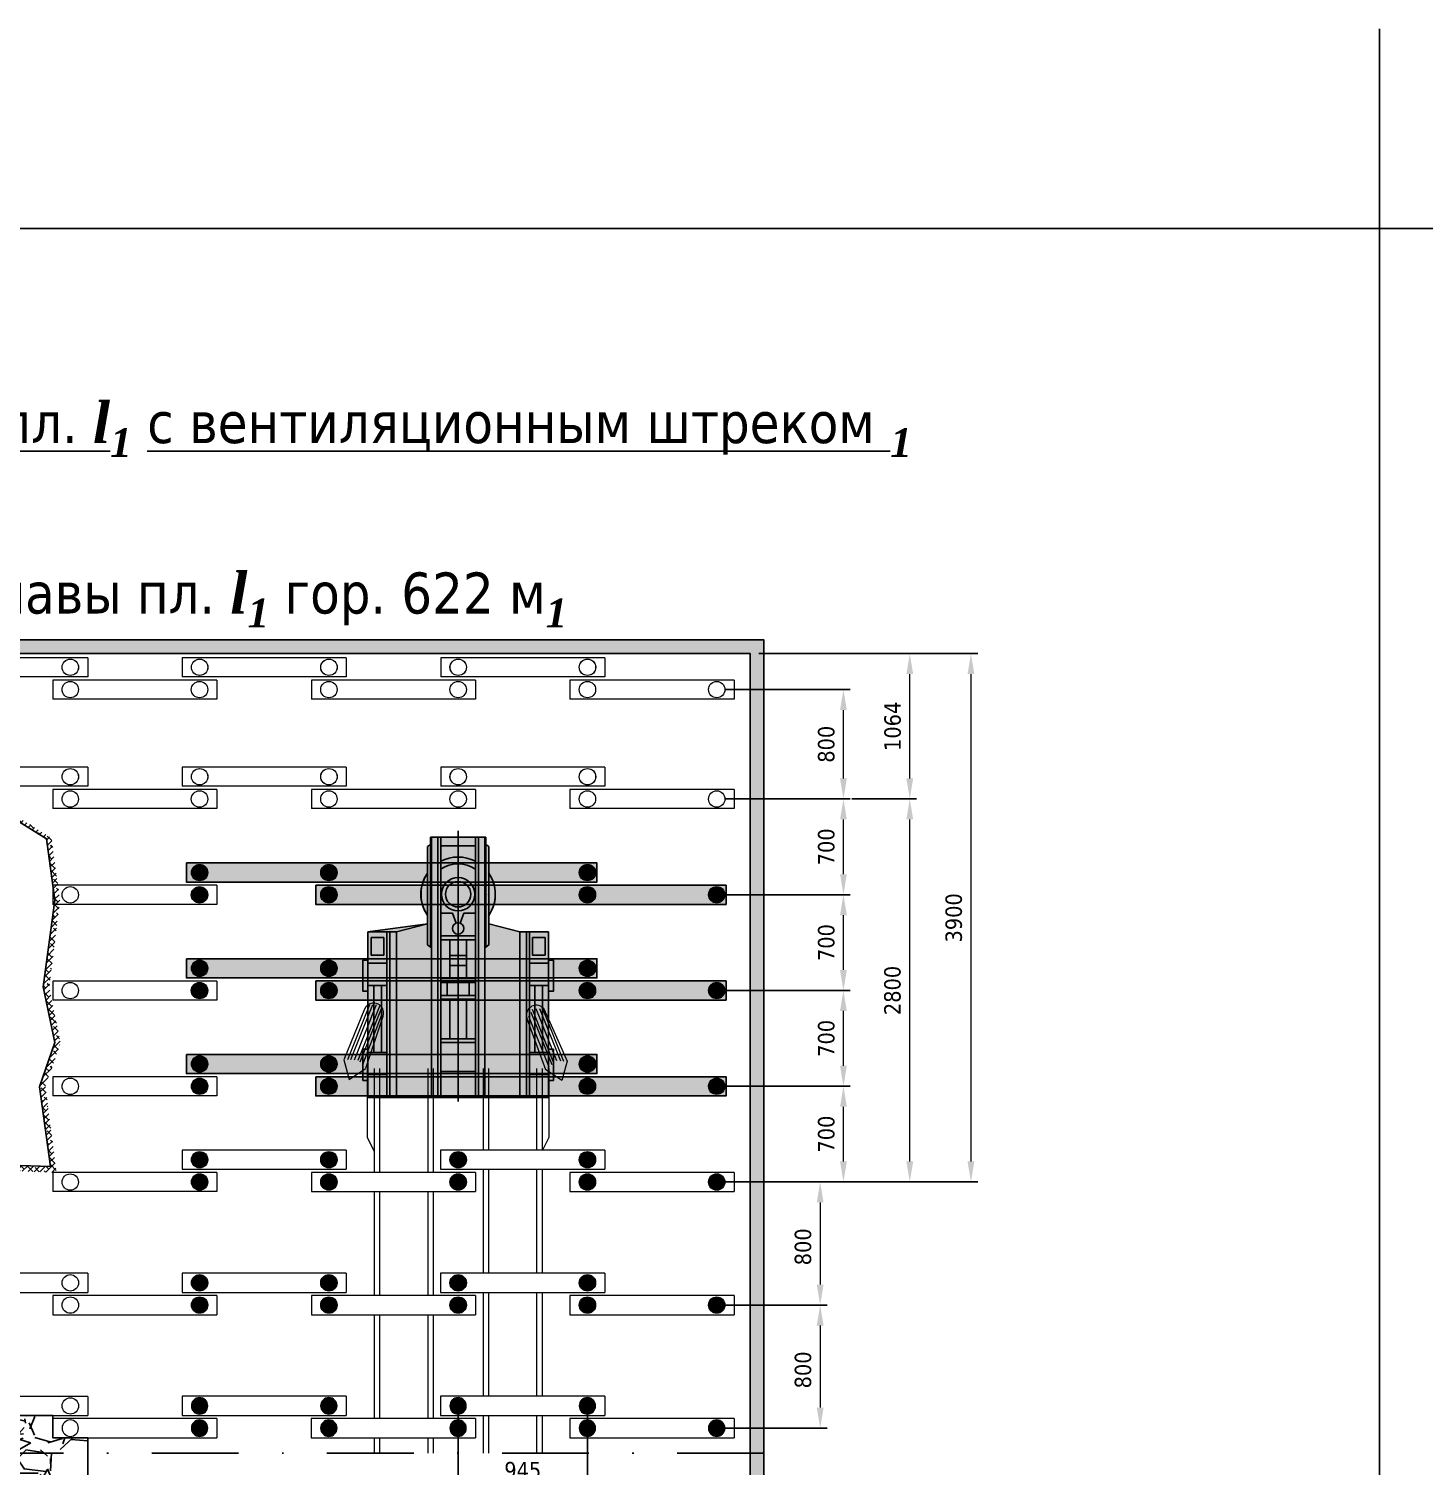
# Model space of a CAD drawing. Header units: millimetres. Extents: x 2161 to 3506, y -1213 to -250.
# Drawn here: x 2373.4 to 2475.4, y -355.3 to -250.2 of the extents above; entities that cross this region are included whole.
import ezdxf

# ---------------------------------------------------------------- set-up
doc = ezdxf.new("R2010")
doc.units = ezdxf.units.MM
doc.linetypes.add('штрихпунктирная2', pattern=[12.7, 6.35, -3.175, 0, -3.175])
doc.styles.add('стиль', font='TAHOMA.TTF')
doc.dimstyles.new('Копия DIN', dxfattribs={"dimtxt": 2, "dimasz": 2.5, "dimexe": 0.5, "dimexo": 0.625, "dimtad": 0, "dimdec": 0, "dimlfac": 100, "dimzin": 4, "dimdsep": 46, "dimtxsty": 'стиль', "dimcen": 2.5, "dimclre": 256, "dimclrt": 256, "dimadec": 0, "dimazin": 2, "dimtfac": 1, "dimtdec": 0, "dimtmove": 0, "dimatfit": 3, "dimfxl": 0, "dimtvp": 1, "dimtolj": 1, "dimtzin": 0, "dimlwd": 0, "dimarcsym": 0})

# ---------------------------------------------------------------- blocks, each defined once
blk = doc.blocks.new('рядст22')
at = {"lineweight": 15}
h = blk.add_hatch(color=9, dxfattribs=at)
edge = h.paths.add_edge_path()
edge.add_arc((3498.65, -915.38), 0.6, 0, 360)
h = blk.add_hatch(color=9, dxfattribs=at)
edge = h.paths.add_edge_path()
edge.add_arc((3508.1, -915.38), 0.6, 0, 360)
h = blk.add_hatch(color=9, dxfattribs=at)
edge = h.paths.add_edge_path()
edge.add_arc((3508.1, -915.38), 0.6, 0, 360)
h = blk.add_hatch(color=9, dxfattribs=at)
edge = h.paths.add_edge_path()
edge.add_arc((3517.55, -915.38), 0.6, 0, 360)
h = blk.add_hatch(color=9, dxfattribs=at)
edge = h.paths.add_edge_path()
edge.add_arc((3527, -915.38), 0.6, 0, 360)
h = blk.add_hatch(color=9, dxfattribs=at)
edge = h.paths.add_edge_path()
edge.add_arc((3527, -915.38), 0.6, 0, 360)
h = blk.add_hatch(color=9, dxfattribs=at)
edge = h.paths.add_edge_path()
edge.add_arc((3536.45, -915.38), 0.6, 0, 360)
h = blk.add_hatch(color=9, dxfattribs=at)
edge = h.paths.add_edge_path()
edge.add_arc((3498.65, -917.01), 0.6, 0, 360)
h = blk.add_hatch(color=9, dxfattribs=at)
edge = h.paths.add_edge_path()
edge.add_arc((3508.1, -917.01), 0.6, 0, 360)
h = blk.add_hatch(color=9, dxfattribs=at)
edge = h.paths.add_edge_path()
edge.add_arc((3517.55, -917.01), 0.6, 0, 360)
h = blk.add_hatch(color=9, dxfattribs=at)
edge = h.paths.add_edge_path()
edge.add_arc((3527, -917.01), 0.6, 0, 360)
at = {"color": 7, "lineweight": 15}
for p, q in [((3487.92, -914.68), (3499.92, -914.68)), ((3487.92, -916.08), (3487.92, -914.68)), ((3499.92, -916.08), (3499.92, -914.68)), ((3506.82, -914.68), (3518.82, -914.68)), ((3506.82, -916.08), (3506.82, -914.68)), ((3518.82, -916.08), (3518.82, -914.68)), ((3525.72, -914.68), (3537.72, -914.68)), ((3525.72, -916.08), (3525.72, -914.68)), ((3537.72, -916.08), (3537.72, -914.68)), ((3499.92, -916.08), (3487.92, -916.08)), ((3497.37, -916.31), (3509.37, -916.31)), ((3497.37, -917.71), (3497.37, -916.31)), ((3518.82, -916.08), (3506.82, -916.08)), ((3509.37, -917.71), (3509.37, -916.31)), ((3516.27, -916.31), (3528.27, -916.31)), ((3516.27, -917.71), (3516.27, -916.31)), ((3537.72, -916.08), (3525.72, -916.08)), ((3528.27, -917.71), (3528.27, -916.31)), ((3509.37, -917.71), (3497.37, -917.71)), ((3528.27, -917.71), (3516.27, -917.71))]:
    blk.add_line(p, q, dxfattribs=at)
for centre in [(3489.2, -915.38), (3498.65, -915.38), (3508.1, -915.38), (3508.1, -915.38), (3517.55, -915.38), (3527, -915.38), (3527, -915.38), (3536.45, -915.38), (3498.65, -917.01), (3508.1, -917.01), (3517.55, -917.01), (3527, -917.01)]:
    blk.add_circle(centre, 0.6, dxfattribs=at)
blk = doc.blocks.new('*D395')
at = {"lineweight": -2}
for p, q in [((2424.27, -343.55), (2431.71, -343.55)), ((2424.27, -352.55), (2431.71, -352.55))]:
    blk.add_line(p, q, dxfattribs=at)
at = {"color": 0, "lineweight": 0}
blk.add_line((2431.21, -345.05), (2431.21, -351.05), dxfattribs=at)
at = {"color": 0, "lineweight": -2}
for points in [[(2430.96, -345.05), (2431.46, -345.05), (2431.21, -343.55)], [(2430.96, -351.05), (2431.46, -351.05), (2431.21, -352.55)]]:
    blk.add_solid(points, dxfattribs=at)
at = {"layer": 'Defpoints', "color": 0, "lineweight": -2}
for p in [(2423.65, -343.55), (2423.65, -352.55), (2431.21, -352.55)]:
    blk.add_point(p, dxfattribs=at)
at = {"lineweight": 0, "insert": (2429.96, -348.29), "char_height": 1.2, "attachment_point": 5, "rotation": 90, "style": 'стиль'}
blk.add_mtext('\\A1;800', dxfattribs=at)
blk = doc.blocks.new('*D456')
at = {"linetype": 'ByBlock', "lineweight": -2}
for p, q in [((2404.75, -351.55), (2404.75, -357.38)), ((2414.2, -351.55), (2414.2, -357.38))]:
    blk.add_line(p, q, dxfattribs=at)
at = {"color": 0, "linetype": 'ByBlock', "lineweight": 0}
blk.add_line((2406.25, -356.88), (2412.7, -356.88), dxfattribs=at)
at = {"color": 0, "linetype": 'ByBlock', "lineweight": -2}
for points in [[(2406.25, -356.63), (2406.25, -357.13), (2404.75, -356.88)], [(2412.7, -356.63), (2412.7, -357.13), (2414.2, -356.88)]]:
    blk.add_solid(points, dxfattribs=at)
at = {"layer": 'Defpoints', "color": 0, "linetype": 'ByBlock', "lineweight": -2}
for p in [(2404.75, -350.92), (2414.2, -350.92), (2414.2, -356.88)]:
    blk.add_point(p, dxfattribs=at)
at = {"linetype": 'ByBlock', "lineweight": 15, "insert": (2409.47, -355.63), "char_height": 1.2, "attachment_point": 5, "style": 'стиль'}
blk.add_mtext('\\A1;945', dxfattribs=at)
blk = doc.blocks.new('Концевая 1')
blk.add_hatch(color=254).paths.add_polyline_path([(6843, -1819), (6969, -1819), (6969, -1782), (7197, -1782), (7197, -1819), (7621, -1819), (7621, -1782), (7849, -1782), (7849, -1819), (8055, -1819), (8114, -2255), (8174, -2255), (8201, -2239), (8228, -2226), (8256, -2217), (8284, -2210), (8301, -2208), (8322, -2207), (8330, -2207), (8359, -2208), (8374, -2210), (8394, -2214), (8410, -2219), (8425, -2224), (8440, -2230), (8455, -2237), (8469, -2245), (8485, -2255), (8678, -2255), (8694, -2277), (8747, -2277), (8747, -2680), (8694, -2680), (8678, -2702), (8485, -2702), (8463, -2716), (8436, -2729), (8401, -2741), (8374, -2747), (8351, -2750), (8330, -2750), (8299, -2749), (8266, -2743), (8239, -2735), (8211, -2723), (8192, -2713), (8174, -2702), (8114, -2702), (8055, -2930), (8055, -3138), (7849, -3138), (7849, -3175), (7621, -3175), (7621, -3138), (7197, -3138), (7197, -3175), (6969, -3175), (6969, -3138), (6843, -3138)])
for p, q in [((6843, -1819), (6843, -3138)), ((8055, -2027), (8114, -2255)), ((8694, -2277), (7943, -2277)), ((6843, -2331), (8747, -2331)), ((7590, -2397), (7685, -2397)), ((7273, -2418), (7562, -2418)), ((7713, -2418), (7997, -2418)), ((7809, -2418), (7809, -2539)), ((7882, -2418), (7882, -2539)), ((6843, -2626), (8747, -2626)), ((7273, -2539), (7562, -2539)), ((7590, -2560), (7685, -2560)), ((7713, -2539), (7997, -2539)), ((8694, -2680), (7943, -2680)), ((8055, -2930), (8114, -2702))]:
    blk.add_line(p, q)
for points in [[(6843, -1819), (6969, -1819), (6969, -1782), (7197, -1782), (7197, -1819), (7621, -1819), (7621, -1782), (7849, -1782), (7849, -1819), (8055, -1819), (8114, -2255), (8174, -2255), (8201, -2239), (8228, -2226), (8256, -2217), (8284, -2210), (8301, -2208), (8322, -2207), (8330, -2207), (8359, -2208), (8374, -2210), (8394, -2214), (8410, -2219), (8425, -2224), (8440, -2230), (8455, -2237), (8469, -2245), (8485, -2255), (8678, -2255), (8694, -2277), (8747, -2277), (8747, -2680), (8694, -2680), (8678, -2702), (8485, -2702), (8463, -2716), (8436, -2729), (8401, -2741), (8374, -2747), (8351, -2750), (8330, -2750), (8299, -2749), (8266, -2743), (8239, -2735), (8211, -2723), (8192, -2713), (8174, -2702), (8114, -2702), (8055, -2930), (8055, -3138), (7849, -3138), (7849, -3175), (7621, -3175), (7621, -3138), (7197, -3138), (7197, -3175), (6969, -3175), (6969, -3138), (6843, -3138), (6843, -1819)], [(7938, -2283), (7960, -2255), (8678, -2255), (8694, -2277), (8747, -2277), (8747, -2478)], [(7033, -2352), (7033, -2605)], [(7246, -2352), (7246, -2605)], [(7246, -2605), (7246, -2352)], [(7273, -2605), (7273, -2352)], [(7562, -2352), (7562, -2605)], [(7590, -2605), (7590, -2352)], [(7685, -2352), (7685, -2605)], [(7713, -2605), (7713, -2352)], [(7997, -2352), (7997, -2605)], [(8025, -2605), (8025, -2352)], [(8191, -2352), (8191, -2436), (8118, -2464)], [(6816, -2478), (8794, -2478)], [(7938, -2674), (7960, -2702), (8678, -2702), (8694, -2680), (8747, -2680), (8747, -2478)], [(8191, -2605), (8191, -2521), (8118, -2493)]]:
    blk.add_lwpolyline(points)
for points in [[(6969, -1819), (7197, -1819), (7197, -1782), (6969, -1782)], [(7621, -1819), (7849, -1819), (7849, -1782), (7621, -1782)], [(6843, -1978), (8055, -1978), (8055, -1819), (6843, -1819)], [(7011, -1819), (7173, -1819), (7173, -1958), (7011, -1958)], [(7173, -1861), (7663, -1861), (7663, -1918), (7173, -1918)], [(7663, -1819), (7826, -1819), (7826, -1958), (7663, -1958)], [(7884, -1843), (8013, -1843), (8013, -1934), (7884, -1934)], [(6843, -1958), (8055, -1958), (8055, -2027), (6843, -2027)], [(6843, -2283), (8747, -2283), (8747, -2352), (6843, -2352)], [(8747, -2352), (8683, -2352), (8683, -2605), (8747, -2605)], [(6843, -2674), (8747, -2674), (8747, -2605), (6843, -2605)], [(6843, -2999), (8055, -2999), (8055, -2930), (6843, -2930)], [(6843, -2979), (8055, -2979), (8055, -3138), (6843, -3138)], [(7011, -3138), (7173, -3138), (7173, -2999), (7011, -2999)], [(7173, -3096), (7663, -3096), (7663, -3039), (7173, -3039)], [(7663, -3138), (7826, -3138), (7826, -2999), (7663, -2999)], [(7884, -3114), (8013, -3114), (8013, -3023), (7884, -3023)], [(6969, -3138), (7197, -3138), (7197, -3175), (6969, -3175)], [(7621, -3138), (7849, -3138), (7849, -3175), (7621, -3175)]]:
    blk.add_lwpolyline(points, close=True)
for centre, radius in [((8330, -2478), 122), ((8330, -2478), 92.7), ((8080, -2478), 41.5)]:
    blk.add_circle(centre, radius)
for radius, start, end in [(272, 55.1029, 124.8971), (223, 89.7293, 90.2707), (223, 325.5314, 34.4662), (272, 332.3426, 27.656), (272, 235.1029, 304.8971), (223, 269.7293, 270.2707)]:
    blk.add_arc((8330, -2478), radius, start, end)
blk = doc.blocks.new('*D537')
at = {"linetype": 'ByBlock', "lineweight": -2}
for p, q in [((2424.27, -327.55), (2433.41, -327.55)), ((2425.54, -334.55), (2433.41, -334.55))]:
    blk.add_line(p, q, dxfattribs=at)
at = {"color": 0, "linetype": 'ByBlock', "lineweight": 0}
blk.add_line((2432.91, -333.05), (2432.91, -329.05), dxfattribs=at)
at = {"color": 0, "linetype": 'ByBlock', "lineweight": -2}
for points in [[(2432.66, -329.05), (2433.16, -329.05), (2432.91, -327.55)], [(2432.66, -333.05), (2433.16, -333.05), (2432.91, -334.55)]]:
    blk.add_solid(points, dxfattribs=at)
at = {"layer": 'Defpoints', "color": 0, "linetype": 'ByBlock', "lineweight": -2}
for p in [(2423.65, -327.55), (2432.91, -327.55), (2424.92, -334.55)]:
    blk.add_point(p, dxfattribs=at)
at = {"linetype": 'ByBlock', "lineweight": -2, "insert": (2431.66, -331.05), "char_height": 1.2, "attachment_point": 5, "rotation": 90, "style": 'стиль'}
blk.add_mtext('\\A1;700', dxfattribs=at)
blk = doc.blocks.new('*D538')
at = {"linetype": 'ByBlock', "lineweight": -2}
for p, q in [((2424.27, -320.55), (2433.41, -320.55)), ((2425.54, -327.55), (2433.41, -327.55))]:
    blk.add_line(p, q, dxfattribs=at)
at = {"color": 0, "linetype": 'ByBlock', "lineweight": 0}
blk.add_line((2432.91, -326.05), (2432.91, -322.05), dxfattribs=at)
at = {"color": 0, "linetype": 'ByBlock', "lineweight": -2}
for points in [[(2432.66, -322.05), (2433.16, -322.05), (2432.91, -320.55)], [(2432.66, -326.05), (2433.16, -326.05), (2432.91, -327.55)]]:
    blk.add_solid(points, dxfattribs=at)
at = {"layer": 'Defpoints', "color": 0, "linetype": 'ByBlock', "lineweight": -2}
for p in [(2423.65, -320.55), (2432.91, -320.55), (2424.92, -327.55)]:
    blk.add_point(p, dxfattribs=at)
at = {"linetype": 'ByBlock', "lineweight": -2, "insert": (2431.66, -324.05), "char_height": 1.2, "attachment_point": 5, "rotation": 90, "style": 'стиль'}
blk.add_mtext('\\A1;700', dxfattribs=at)
blk = doc.blocks.new('*D539')
at = {"linetype": 'ByBlock', "lineweight": -2}
for p, q in [((2424.27, -313.55), (2433.41, -313.55)), ((2425.54, -320.55), (2433.41, -320.55))]:
    blk.add_line(p, q, dxfattribs=at)
at = {"color": 0, "linetype": 'ByBlock', "lineweight": 0}
blk.add_line((2432.91, -319.05), (2432.91, -315.05), dxfattribs=at)
at = {"color": 0, "linetype": 'ByBlock', "lineweight": -2}
for points in [[(2432.66, -315.05), (2433.16, -315.05), (2432.91, -313.55)], [(2432.66, -319.05), (2433.16, -319.05), (2432.91, -320.55)]]:
    blk.add_solid(points, dxfattribs=at)
at = {"layer": 'Defpoints', "color": 0, "linetype": 'ByBlock', "lineweight": -2}
for p in [(2423.65, -313.55), (2432.91, -313.55), (2424.92, -320.55)]:
    blk.add_point(p, dxfattribs=at)
at = {"linetype": 'ByBlock', "lineweight": -2, "insert": (2431.66, -317.05), "char_height": 1.2, "attachment_point": 5, "rotation": 90, "style": 'стиль'}
blk.add_mtext('\\A1;700', dxfattribs=at)
blk = doc.blocks.new('*D540')
at = {"linetype": 'ByBlock', "lineweight": -2}
for p, q in [((2424.27, -306.55), (2433.41, -306.55)), ((2425.54, -313.55), (2433.41, -313.55))]:
    blk.add_line(p, q, dxfattribs=at)
at = {"color": 0, "linetype": 'ByBlock', "lineweight": 0}
blk.add_line((2432.91, -312.05), (2432.91, -308.05), dxfattribs=at)
at = {"color": 0, "linetype": 'ByBlock', "lineweight": -2}
for points in [[(2432.66, -308.05), (2433.16, -308.05), (2432.91, -306.55)], [(2432.66, -312.05), (2433.16, -312.05), (2432.91, -313.55)]]:
    blk.add_solid(points, dxfattribs=at)
at = {"layer": 'Defpoints', "color": 0, "linetype": 'ByBlock', "lineweight": -2}
for p in [(2423.65, -306.55), (2432.91, -306.55), (2424.92, -313.55)]:
    blk.add_point(p, dxfattribs=at)
at = {"linetype": 'ByBlock', "lineweight": -2, "insert": (2431.66, -310.05), "char_height": 1.2, "attachment_point": 5, "rotation": 90, "style": 'стиль'}
blk.add_mtext('\\A1;700', dxfattribs=at)
blk = doc.blocks.new('*D541')
at = {"linetype": 'ByBlock', "lineweight": -2}
for p, q in [((2424.27, -298.55), (2433.41, -298.55)), ((2424.27, -306.55), (2433.41, -306.55))]:
    blk.add_line(p, q, dxfattribs=at)
at = {"color": 0, "linetype": 'ByBlock', "lineweight": 0}
blk.add_line((2432.91, -305.05), (2432.91, -300.05), dxfattribs=at)
at = {"color": 0, "linetype": 'ByBlock', "lineweight": -2}
for points in [[(2432.66, -300.05), (2433.16, -300.05), (2432.91, -298.55)], [(2432.66, -305.05), (2433.16, -305.05), (2432.91, -306.55)]]:
    blk.add_solid(points, dxfattribs=at)
at = {"layer": 'Defpoints', "color": 0, "linetype": 'ByBlock', "lineweight": -2}
for p in [(2423.65, -298.55), (2432.91, -298.55), (2423.65, -306.55)]:
    blk.add_point(p, dxfattribs=at)
at = {"linetype": 'ByBlock', "lineweight": -2, "insert": (2431.66, -302.55), "char_height": 1.2, "attachment_point": 5, "rotation": 90, "style": 'стиль'}
blk.add_mtext('\\A1;800', dxfattribs=at)
blk = doc.blocks.new('*D542')
at = {"linetype": 'ByBlock', "lineweight": -2}
for p, q in [((2426.73, -295.92), (2442.73, -295.92)), ((2426.73, -334.55), (2442.73, -334.55))]:
    blk.add_line(p, q, dxfattribs=at)
at = {"color": 0, "linetype": 'ByBlock', "lineweight": 0}
blk.add_line((2442.23, -297.42), (2442.23, -333.05), dxfattribs=at)
at = {"color": 0, "linetype": 'ByBlock', "lineweight": -2}
for points in [[(2441.98, -297.42), (2442.48, -297.42), (2442.23, -295.92)], [(2441.98, -333.05), (2442.48, -333.05), (2442.23, -334.55)]]:
    blk.add_solid(points, dxfattribs=at)
at = {"layer": 'Defpoints', "color": 0, "linetype": 'ByBlock', "lineweight": -2}
for p in [(2426.1, -295.92), (2426.1, -334.55), (2442.23, -334.55)]:
    blk.add_point(p, dxfattribs=at)
at = {"linetype": 'ByBlock', "lineweight": -2, "insert": (2440.98, -315.24), "char_height": 1.2, "attachment_point": 5, "rotation": 90, "style": 'стиль'}
blk.add_mtext('\\A1;3900', dxfattribs=at)
blk = doc.blocks.new('*D543')
at = {"lineweight": -2}
for p, q in [((2424.27, -334.55), (2431.71, -334.55)), ((2424.27, -343.55), (2431.71, -343.55))]:
    blk.add_line(p, q, dxfattribs=at)
at = {"color": 0, "lineweight": 0}
blk.add_line((2431.21, -336.05), (2431.21, -342.05), dxfattribs=at)
at = {"color": 0, "lineweight": -2}
for points in [[(2430.96, -336.05), (2431.46, -336.05), (2431.21, -334.55)], [(2430.96, -342.05), (2431.46, -342.05), (2431.21, -343.55)]]:
    blk.add_solid(points, dxfattribs=at)
at = {"layer": 'Defpoints', "color": 0, "lineweight": -2}
for p in [(2423.65, -334.55), (2423.65, -343.55), (2431.21, -343.55)]:
    blk.add_point(p, dxfattribs=at)
at = {"lineweight": 0, "insert": (2429.96, -339.29), "char_height": 1.2, "attachment_point": 5, "rotation": 90, "style": 'стиль'}
blk.add_mtext('\\A1;800', dxfattribs=at)
blk = doc.blocks.new('*D544')
at = {"linetype": 'ByBlock', "lineweight": -2}
for p, q in [((2434.04, -306.55), (2438.26, -306.55)), ((2436.45, -334.55), (2438.26, -334.55))]:
    blk.add_line(p, q, dxfattribs=at)
at = {"color": 0, "linetype": 'ByBlock', "lineweight": 0}
blk.add_line((2437.76, -333.05), (2437.76, -308.05), dxfattribs=at)
at = {"color": 0, "linetype": 'ByBlock', "lineweight": -2}
for points in [[(2437.51, -308.05), (2438.01, -308.05), (2437.76, -306.55)], [(2437.51, -333.05), (2438.01, -333.05), (2437.76, -334.55)]]:
    blk.add_solid(points, dxfattribs=at)
at = {"layer": 'Defpoints', "color": 0, "linetype": 'ByBlock', "lineweight": -2}
for p in [(2433.41, -306.55), (2437.76, -306.55), (2435.82, -334.55)]:
    blk.add_point(p, dxfattribs=at)
at = {"linetype": 'ByBlock', "lineweight": -2, "insert": (2436.5, -320.55), "char_height": 1.2, "attachment_point": 5, "rotation": 90, "style": 'стиль'}
blk.add_mtext('\\A1;2800', dxfattribs=at)
blk = doc.blocks.new('*D545')
at = {"linetype": 'ByBlock', "lineweight": -2}
for p, q in [((2435.36, -295.92), (2438.26, -295.92)), ((2433.53, -306.55), (2438.26, -306.55))]:
    blk.add_line(p, q, dxfattribs=at)
at = {"color": 0, "linetype": 'ByBlock', "lineweight": 0}
blk.add_line((2437.76, -305.05), (2437.76, -297.42), dxfattribs=at)
at = {"color": 0, "linetype": 'ByBlock', "lineweight": -2}
for points in [[(2437.51, -297.42), (2438.01, -297.42), (2437.76, -295.92)], [(2437.51, -305.05), (2438.01, -305.05), (2437.76, -306.55)]]:
    blk.add_solid(points, dxfattribs=at)
at = {"layer": 'Defpoints', "color": 0, "linetype": 'ByBlock', "lineweight": -2}
for p in [(2434.73, -295.92), (2437.76, -295.92), (2432.91, -306.55)]:
    blk.add_point(p, dxfattribs=at)
at = {"linetype": 'ByBlock', "lineweight": -2, "insert": (2436.51, -301.24), "char_height": 1.2, "attachment_point": 5, "rotation": 90, "style": 'стиль'}
blk.add_mtext('\\A1;1064', dxfattribs=at)

msp = doc.modelspace()

# ---------------------------------------------------------------- hatches: boundary and pattern name
at = {"linetype": 'ByBlock', "lineweight": -2}
for color, points in [(252, [(2332.481, -295.917), (2332.481, -294.917), (2427.103, -294.917), (2427.103, -393.438), (2417.203, -393.438), (2417.203, -435.438), (2426.103, -435.438), (2426.103, -456.162), (2425.203, -456.162), (2425.203, -436.438), (2416.203, -436.438), (2416.203, -392.438), (2426.103, -392.438), (2426.103, -295.917)]), (7, [(2384.888, -311.229), (2414.888, -311.229), (2414.888, -312.629), (2384.888, -312.629)]), (7, [(2394.338, -312.854), (2424.338, -312.854), (2424.338, -314.254), (2394.338, -314.254)]), (7, [(2384.888, -318.229), (2414.888, -318.229), (2414.888, -319.629), (2384.888, -319.629)]), (7, [(2394.338, -319.854), (2424.338, -319.854), (2424.338, -321.254), (2394.338, -321.254)]), (7, [(2384.888, -325.228), (2414.888, -325.228), (2414.888, -326.628), (2384.888, -326.628)]), (7, [(2394.338, -326.854), (2424.338, -326.854), (2424.338, -328.254), (2394.338, -328.254)])]:
    msp.add_hatch(color=color, dxfattribs=at).paths.add_polyline_path(points)
h = msp.add_hatch(dxfattribs=at)
h.set_pattern_fill('ANSI38', color=256, scale=0.1, style=0)
h.paths.add_polyline_path([(2365.081, -295.917), (2364.431, -301.995), (2365.331, -307.21), (2370.844, -307.092), (2374.662, -309.457), (2375.261, -313.947), (2374.423, -320.28), (2375.26, -324.35), (2374.139, -327.606), (2374.952, -333.412), (2371.247, -333.296), (2349.442, -333.296), (2349.442, -333.943), (2371.622, -333.724), (2375.388, -333.858), (2374.568, -327.545), (2375.684, -324.408), (2374.855, -320.314), (2375.641, -313.924), (2375.012, -309.406), (2370.933, -306.862), (2365.569, -306.936), (2364.727, -301.974), (2365.383, -295.917)])
at = {"lineweight": 15}
h = msp.add_hatch(color=9, dxfattribs=at)
edge = h.paths.add_edge_path()
edge.add_arc((2385.849, -311.929), 0.6, 0, 360, ccw=False)
h = msp.add_hatch(color=9, dxfattribs=at)
edge = h.paths.add_edge_path()
edge.add_arc((2395.299, -311.929), 0.6, 0, 360, ccw=False)
h = msp.add_hatch(color=9, dxfattribs=at)
edge = h.paths.add_edge_path()
edge.add_arc((2414.199, -311.929), 0.6, 0, 360, ccw=False)
h = msp.add_hatch(color=9, dxfattribs=at)
edge = h.paths.add_edge_path()
edge.add_arc((2385.844, -313.559), 0.6, 0, 360, ccw=False)
h = msp.add_hatch(color=9, dxfattribs=at)
edge = h.paths.add_edge_path()
edge.add_arc((2395.299, -313.554), 0.6, 0, 360, ccw=False)
h = msp.add_hatch(color=9, dxfattribs=at)
edge = h.paths.add_edge_path()
edge.add_arc((2414.199, -313.554), 0.6, 0, 360, ccw=False)
h = msp.add_hatch(color=9, dxfattribs=at)
edge = h.paths.add_edge_path()
edge.add_arc((2423.649, -313.554), 0.6, 0, 360, ccw=False)
h = msp.add_hatch(color=9, dxfattribs=at)
edge = h.paths.add_edge_path()
edge.add_arc((2385.849, -318.929), 0.6, 0, 360, ccw=False)
h = msp.add_hatch(color=9, dxfattribs=at)
edge = h.paths.add_edge_path()
edge.add_arc((2395.299, -318.929), 0.6, 0, 360, ccw=False)
h = msp.add_hatch(color=9, dxfattribs=at)
edge = h.paths.add_edge_path()
edge.add_arc((2414.199, -318.929), 0.6, 0, 360, ccw=False)
h = msp.add_hatch(color=9, dxfattribs=at)
edge = h.paths.add_edge_path()
edge.add_arc((2385.844, -320.559), 0.6, 0, 360, ccw=False)
h = msp.add_hatch(color=9, dxfattribs=at)
edge = h.paths.add_edge_path()
edge.add_arc((2395.299, -320.554), 0.6, 0, 360, ccw=False)
h = msp.add_hatch(color=9, dxfattribs=at)
edge = h.paths.add_edge_path()
edge.add_arc((2414.199, -320.554), 0.6, 0, 360, ccw=False)
h = msp.add_hatch(color=9, dxfattribs=at)
edge = h.paths.add_edge_path()
edge.add_arc((2423.649, -320.554), 0.6, 0, 360, ccw=False)
h = msp.add_hatch(color=9, dxfattribs=at)
edge = h.paths.add_edge_path()
edge.add_arc((2385.849, -325.928), 0.6, 0, 360, ccw=False)
h = msp.add_hatch(color=9, dxfattribs=at)
edge = h.paths.add_edge_path()
edge.add_arc((2395.299, -325.928), 0.6, 0, 360, ccw=False)
h = msp.add_hatch(color=9, dxfattribs=at)
edge = h.paths.add_edge_path()
edge.add_arc((2414.199, -325.928), 0.6, 0, 360, ccw=False)
h = msp.add_hatch(color=9, dxfattribs=at)
edge = h.paths.add_edge_path()
edge.add_arc((2385.849, -327.554), 0.6, 0, 360, ccw=False)
h = msp.add_hatch(color=9, dxfattribs=at)
edge = h.paths.add_edge_path()
edge.add_arc((2395.299, -327.554), 0.6, 0, 360, ccw=False)
h = msp.add_hatch(color=9, dxfattribs=at)
edge = h.paths.add_edge_path()
edge.add_arc((2414.199, -327.554), 0.6, 0, 360, ccw=False)
h = msp.add_hatch(color=9, dxfattribs=at)
edge = h.paths.add_edge_path()
edge.add_arc((2423.649, -327.554), 0.6, 0, 360, ccw=False)
h = msp.add_hatch(color=9, dxfattribs=at)
edge = h.paths.add_edge_path()
edge.add_arc((2385.849, -332.923), 0.6, 0, 360, ccw=False)
h = msp.add_hatch(color=9, dxfattribs=at)
edge = h.paths.add_edge_path()
edge.add_arc((2395.299, -332.923), 0.6, 0, 360, ccw=False)
h = msp.add_hatch(color=9, dxfattribs=at)
edge = h.paths.add_edge_path()
edge.add_arc((2404.749, -332.923), 0.6, 0, 360, ccw=False)
h = msp.add_hatch(color=9, dxfattribs=at)
edge = h.paths.add_edge_path()
edge.add_arc((2414.199, -332.923), 0.6, 0, 360, ccw=False)
h = msp.add_hatch(color=9, dxfattribs=at)
edge = h.paths.add_edge_path()
edge.add_arc((2385.849, -334.553), 0.6, 0, 360, ccw=False)
h = msp.add_hatch(color=9, dxfattribs=at)
edge = h.paths.add_edge_path()
edge.add_arc((2395.299, -334.553), 0.6, 0, 360, ccw=False)
h = msp.add_hatch(color=9, dxfattribs=at)
edge = h.paths.add_edge_path()
edge.add_arc((2395.299, -334.553), 0.6, 0, 360, ccw=False)
h = msp.add_hatch(color=9, dxfattribs=at)
edge = h.paths.add_edge_path()
edge.add_arc((2404.749, -334.553), 0.6, 0, 360, ccw=False)
h = msp.add_hatch(color=9, dxfattribs=at)
edge = h.paths.add_edge_path()
edge.add_arc((2414.199, -334.553), 0.6, 0, 360, ccw=False)
h = msp.add_hatch(color=9, dxfattribs=at)
edge = h.paths.add_edge_path()
edge.add_arc((2414.199, -334.553), 0.6, 0, 360, ccw=False)
h = msp.add_hatch(color=9, dxfattribs=at)
edge = h.paths.add_edge_path()
edge.add_arc((2423.649, -334.553), 0.6, 0, 360, ccw=False)
h = msp.add_hatch(color=9, dxfattribs=at)
edge = h.paths.add_edge_path()
edge.add_arc((2385.849, -341.923), 0.6, 0, 360, ccw=False)
h = msp.add_hatch(color=9, dxfattribs=at)
edge = h.paths.add_edge_path()
edge.add_arc((2395.299, -341.923), 0.6, 0, 360, ccw=False)
h = msp.add_hatch(color=9, dxfattribs=at)
edge = h.paths.add_edge_path()
edge.add_arc((2404.749, -341.923), 0.6, 0, 360, ccw=False)
h = msp.add_hatch(color=9, dxfattribs=at)
edge = h.paths.add_edge_path()
edge.add_arc((2414.199, -341.923), 0.6, 0, 360, ccw=False)
h = msp.add_hatch(color=9, dxfattribs=at)
edge = h.paths.add_edge_path()
edge.add_arc((2385.849, -343.553), 0.6, 0, 360, ccw=False)
h = msp.add_hatch(color=9, dxfattribs=at)
edge = h.paths.add_edge_path()
edge.add_arc((2395.299, -343.553), 0.6, 0, 360, ccw=False)
h = msp.add_hatch(color=9, dxfattribs=at)
edge = h.paths.add_edge_path()
edge.add_arc((2395.299, -343.553), 0.6, 0, 360, ccw=False)
h = msp.add_hatch(color=9, dxfattribs=at)
edge = h.paths.add_edge_path()
edge.add_arc((2404.749, -343.553), 0.6, 0, 360, ccw=False)
h = msp.add_hatch(color=9, dxfattribs=at)
edge = h.paths.add_edge_path()
edge.add_arc((2414.199, -343.553), 0.6, 0, 360, ccw=False)
h = msp.add_hatch(color=9, dxfattribs=at)
edge = h.paths.add_edge_path()
edge.add_arc((2414.199, -343.553), 0.6, 0, 360, ccw=False)
h = msp.add_hatch(color=9, dxfattribs=at)
edge = h.paths.add_edge_path()
edge.add_arc((2423.649, -343.553), 0.6, 0, 360, ccw=False)
at = {"linetype": 'ByBlock', "lineweight": -2}
h = msp.add_hatch(dxfattribs=at)
h.set_pattern_fill('GRAVEL', color=256, scale=0.25, style=0)
h.set_pattern_definition([(228.0128, (4.572, 60.35), (-50.800043165, -57.15007022), [0.854302, -84.57625]), (184.9697, (4.0005, 59.715), (76.200123265, 6.34995519), [1.466012, -145.135]), (132.5104, (2.54, 59.588), (63.499953796, -69.85006823), [1.033705, -102.33675]), (267.2737, (0.0635, 58.0005), (6.349972427, 126.999959133), [1.335012, -132.166]), (292.8337, (0, 56.667), (-31.75009014, 76.200043325), [1.309085, -129.5995]), (357.2737, (0.508, 55.4605), (-126.999959133, 6.349972427), [1.335012, -132.166]), (37.6942, (1.8415, 55.397), (-82.550052153, -63.499943392), [1.765485, -174.78275]), (72.2553, (3.2385, 56.4765), (44.450088914, 139.700040515), [1.6668, -165.01325]), (121.4296, (3.7465, 58.064), (-50.80001309, 82.5499029), [1.339533, -132.61375]), (175.2364, (3.048, 59.207), (69.84994513, -6.34994041), [1.529283, -74.93475]), (222.3974, (1.524, 59.334), (-76.200002293, -69.849909127), [1.977695, -195.792]), (138.8141, (6.35, 57.937), (-44.44997169, 38.0999414), [0.675013, -66.8265]), (171.4692, (5.842, 58.3815), (82.54987399, -12.700032), [1.284205, -127.1365]), (225, (4.572, 58.572), (-1e-15, -6.349996), [0.898023, -8.082225]), (203.1986, (4.1275, 59.334), (31.75010706, 12.7000557), [0.483602, -47.8765]), (291.8014, (3.683, 59.1435), (-6.35000445, 19.0500123), [0.683915, -33.512]), (30.9638, (3.937, 58.5085), (19.0499799, 12.7000099), [1.1108, -35.91575]), (161.5651, (4.8895, 59.08), (12.7000058, -6.3499906), [0.803218, -19.27725]), (16.3895, (0, 59.1435), (63.500035035, 19.049960375), [1.12522, -111.397]), (70.3462, (1.0795, 59.461), (-25.39992922, -69.84990122), [0.943998, -93.4555]), (293.1986, (4.8895, 60.35), (-12.7000557, 31.75010706), [0.9672, -47.393]), (343.6105, (5.2705, 59.461), (-63.500035035, 19.049960375), [1.12522, -111.397]), (339.444, (0, 55.2065), (-31.7500394, 12.6999846), [1.085087, -53.16925]), (294.7751, (1.016, 54.8255), (-31.74992601, 69.849967565), [0.90918, -90.009]), (66.8014, (4.953, 54), (12.7000557, 31.75010706), [0.9672, -47.393]), (17.354, (5.334, 54.889), (-82.550004455, -25.39996169), [1.064458, -105.381]), (69.444, (1.8415, 54), (-12.6999846, -31.7500394), [0.542545, -53.712]), (101.3099, (4.572, 54), (-6.34996866, 25.39991865), [0.323788, -32.055]), (165.9638, (4.5085, 54.3175), (19.0500134, -6.349989), [1.309085, -24.872625]), (186.009, (3.2385, 54.635), (63.49990636, 6.34998517), [1.213167, -120.1035]), (303.6901, (3.937, 57.937), (-6.3500022, 12.6999877), [0.91581, -21.97945]), (353.1572, (4.445, 57.175), (107.950044642, -12.70005688), [1.598893, -158.29]), (60.9454, (6.0325, 56.9845), (-25.39994091, -44.44989403), [0.65377, -64.7235]), (90, (6.35, 57.556), (-6.35, 6.35), [0.381, -5.969]), (120.2564, (3.1115, 54.8255), (25.39994617, -44.44997758), [0.882167, -87.33475]), (48.0128, (2.667, 55.5875), (50.800043165, 57.15007022), [1.708608, -83.722]), (0, (3.81, 56.8575), (6.35, 6.35), [1.651, -4.699]), (325.3048, (5.461, 56.8575), (-63.49988998, 44.450004226), [1.004025, -99.39825]), (254.0546, (6.2865, 56.286), (-6.3500162, -25.4000605), [0.924573, -45.30425]), (207.646, (6.0325, 55.397), (-120.649957623, -63.500039937), [1.505362, -149.03125]), (175.4261, (4.699, 54.6985), (-82.550019012, 6.349969278), [1.592572, -157.6645]), (175.4261, (4.699, 54.6985), (-82.550019012, 6.349969278), [1.592572, -157.6645])])
h.paths.add_polyline_path([(2332.481, -359.223), (2339.867, -359.223), (2339.867, -360.853), (2346.772, -360.853), (2346.772, -359.223), (2358.767, -359.223), (2358.767, -360.853), (2365.658, -360.853), (2365.667, -359.223), (2377.667, -359.223), (2377.667, -360.853), (2377.667, -353.253), (2375.117, -353.253), (2375.117, -351.623), (2368.217, -351.623), (2368.217, -353.253), (2356.217, -353.253), (2356.217, -351.623), (2349.317, -351.623), (2349.317, -353.253), (2337.317, -353.253), (2337.317, -351.623), (2332.481, -351.623)])

# ---------------------------------------------------------------- linework, layer by layer
msp.add_line((2472.102, -250.239), (2472.102, -699.433), dxfattribs=at)
at = {"color": 7, "lineweight": 15}
for p, q in [((2427.103, -354.38), (2427.103, -294.917)), ((2377.667, -296.222), (2365.667, -296.222)), ((2377.667, -296.222), (2377.667, -297.622)), ((2384.573, -296.222), (2384.573, -297.622)), ((2396.573, -296.222), (2384.573, -296.222)), ((2396.573, -296.222), (2396.573, -297.622)), ((2403.473, -296.222), (2403.473, -297.622)), ((2415.473, -296.222), (2403.473, -296.222)), ((2415.473, -296.222), (2415.473, -297.622)), ((2426.103, -295.917), (2426.103, -354.38)), ((2377.667, -297.622), (2365.667, -297.622)), ((2375.117, -297.852), (2375.117, -299.252)), ((2387.117, -297.852), (2375.117, -297.852)), ((2396.573, -297.622), (2384.573, -297.622)), ((2387.117, -297.852), (2387.117, -299.252)), ((2394.023, -297.852), (2394.023, -299.252)), ((2406.023, -297.852), (2394.023, -297.852)), ((2415.473, -297.622), (2403.473, -297.622)), ((2406.023, -297.852), (2406.023, -299.252)), ((2412.923, -297.852), (2412.923, -299.252)), ((2424.923, -297.852), (2412.923, -297.852)), ((2424.923, -297.852), (2424.923, -299.252)), ((2387.117, -299.252), (2375.117, -299.252)), ((2406.023, -299.252), (2394.023, -299.252)), ((2424.923, -299.252), (2412.923, -299.252)), ((2377.667, -304.224), (2365.667, -304.224)), ((2377.667, -304.224), (2377.667, -305.624)), ((2384.573, -304.224), (2384.573, -305.624)), ((2396.573, -304.224), (2384.573, -304.224)), ((2396.573, -304.224), (2396.573, -305.624)), ((2403.473, -304.224), (2403.473, -305.624)), ((2415.473, -304.224), (2403.473, -304.224)), ((2415.473, -304.224), (2415.473, -305.624)), ((2377.667, -305.624), (2365.667, -305.624)), ((2396.573, -305.624), (2384.573, -305.624)), ((2415.473, -305.624), (2403.473, -305.624)), ((2375.117, -305.854), (2375.117, -307.254)), ((2387.117, -305.854), (2375.117, -305.854)), ((2387.117, -305.854), (2387.117, -307.254)), ((2394.023, -305.854), (2394.023, -307.254)), ((2406.023, -305.854), (2394.023, -305.854)), ((2406.023, -305.854), (2406.023, -307.254)), ((2412.923, -305.854), (2412.923, -307.254)), ((2424.923, -305.854), (2412.923, -305.854)), ((2424.923, -305.854), (2424.923, -307.254)), ((2387.117, -307.254), (2375.117, -307.254)), ((2406.023, -307.254), (2394.023, -307.254)), ((2424.923, -307.254), (2412.923, -307.254)), ((2384.888, -311.229), (2404.797, -311.229)), ((2384.888, -311.229), (2384.888, -312.629)), ((2404.797, -311.229), (2414.888, -311.229)), ((2414.888, -311.229), (2414.888, -312.629)), ((2375.117, -312.859), (2375.117, -314.259)), ((2387.117, -312.859), (2375.117, -312.859)), ((2404.797, -312.629), (2384.888, -312.629)), ((2414.888, -312.629), (2384.888, -312.629)), ((2387.117, -312.859), (2387.117, -314.259)), ((2394.338, -312.854), (2413.815, -312.854)), ((2394.338, -312.854), (2394.338, -314.254)), ((2414.888, -312.629), (2404.797, -312.629)), ((2413.236, -312.854), (2424.338, -312.854)), ((2424.338, -312.854), (2424.338, -314.254)), ((2387.117, -314.259), (2375.117, -314.259)), ((2424.338, -314.254), (2394.338, -314.254)), ((2413.815, -314.254), (2394.338, -314.254)), ((2384.888, -318.229), (2404.797, -318.229)), ((2384.888, -318.229), (2384.888, -319.629)), ((2404.797, -318.229), (2414.888, -318.229)), ((2414.888, -318.229), (2414.888, -319.629)), ((2375.117, -319.859), (2375.117, -321.259)), ((2387.117, -319.859), (2375.117, -319.859)), ((2404.797, -319.629), (2384.888, -319.629)), ((2414.888, -319.629), (2384.888, -319.629)), ((2387.117, -319.859), (2387.117, -321.259)), ((2394.338, -319.854), (2413.815, -319.854)), ((2394.338, -319.854), (2394.338, -321.254)), ((2414.888, -319.629), (2404.797, -319.629)), ((2413.236, -319.854), (2424.338, -319.854)), ((2424.338, -319.854), (2424.338, -321.254)), ((2387.117, -321.259), (2375.117, -321.259)), ((2413.815, -321.254), (2394.338, -321.254)), ((2424.338, -321.254), (2394.338, -321.254)), ((2384.888, -325.228), (2404.797, -325.228)), ((2384.888, -325.228), (2384.888, -326.628)), ((2404.797, -325.228), (2414.888, -325.228)), ((2414.888, -325.228), (2414.888, -326.628)), ((2404.797, -326.628), (2384.888, -326.628)), ((2414.888, -326.628), (2384.888, -326.628)), ((2398.106, -326.249), (2398.106, -331.308)), ((2398.606, -326.249), (2398.606, -333.853)), ((2399.006, -326.249), (2399.006, -333.853)), ((2402.526, -326.249), (2402.526, -333.853)), ((2402.926, -326.249), (2402.926, -333.853)), ((2406.566, -326.249), (2406.566, -332.223)), ((2406.966, -326.249), (2406.966, -332.223)), ((2410.486, -326.249), (2410.486, -332.223)), ((2410.886, -326.249), (2410.886, -332.223)), ((2411.386, -326.249), (2411.386, -331.308)), ((2375.117, -326.858), (2375.117, -328.258)), ((2387.117, -326.858), (2375.117, -326.858)), ((2387.117, -326.858), (2387.117, -328.258)), ((2394.338, -326.854), (2413.815, -326.854)), ((2394.338, -326.854), (2394.338, -328.254)), ((2413.236, -326.854), (2424.338, -326.854)), ((2424.338, -326.854), (2424.338, -328.254)), ((2387.117, -328.258), (2375.117, -328.258)), ((2424.338, -328.254), (2394.338, -328.254)), ((2398.106, -331.308), (2398.606, -332.299)), ((2411.386, -331.308), (2410.924, -332.223)), ((2396.567, -332.223), (2384.567, -332.223)), ((2384.567, -332.223), (2384.567, -333.623)), ((2396.567, -332.223), (2396.567, -333.623)), ((2415.467, -332.223), (2403.467, -332.223)), ((2403.467, -332.223), (2403.467, -333.623)), ((2415.467, -332.223), (2415.467, -333.623)), ((2375.117, -333.858), (2375.117, -335.258)), ((2387.117, -333.858), (2375.117, -333.858)), ((2384.567, -333.623), (2396.567, -333.623)), ((2387.117, -333.858), (2387.117, -335.258)), ((2406.017, -333.853), (2394.017, -333.853)), ((2394.017, -333.853), (2394.017, -335.253)), ((2403.467, -333.623), (2415.467, -333.623)), ((2406.017, -333.853), (2406.017, -335.253)), ((2406.566, -333.623), (2406.566, -341.223)), ((2406.966, -333.623), (2406.966, -341.223)), ((2410.486, -333.623), (2410.486, -341.223)), ((2410.886, -333.623), (2410.886, -341.223)), ((2424.917, -333.853), (2412.917, -333.853)), ((2412.917, -333.853), (2412.917, -335.253)), ((2424.917, -333.853), (2424.917, -335.253)), ((2387.117, -335.258), (2375.117, -335.258)), ((2394.017, -335.253), (2406.017, -335.253)), ((2398.606, -335.253), (2398.606, -342.853)), ((2399.006, -335.253), (2399.006, -342.853)), ((2402.526, -335.253), (2402.526, -342.853)), ((2402.926, -335.253), (2402.926, -342.853)), ((2412.917, -335.253), (2424.917, -335.253)), ((2377.667, -341.223), (2365.667, -341.223)), ((2377.667, -341.223), (2377.667, -342.623)), ((2396.567, -341.223), (2384.567, -341.223)), ((2384.567, -341.223), (2384.567, -342.623)), ((2396.567, -341.223), (2396.567, -342.623)), ((2415.467, -341.223), (2403.467, -341.223)), ((2403.467, -341.223), (2403.467, -342.623)), ((2415.467, -341.223), (2415.467, -342.623)), ((2365.667, -342.623), (2377.667, -342.623)), ((2387.117, -342.853), (2375.117, -342.853)), ((2375.117, -342.853), (2375.117, -344.253)), ((2384.567, -342.623), (2396.567, -342.623)), ((2387.117, -342.853), (2387.117, -344.253)), ((2406.017, -342.853), (2394.017, -342.853)), ((2394.017, -342.853), (2394.017, -344.253)), ((2403.467, -342.623), (2415.467, -342.623)), ((2406.017, -342.853), (2406.017, -344.253)), ((2406.566, -342.623), (2406.566, -350.223)), ((2406.966, -342.623), (2406.966, -350.223)), ((2410.486, -342.623), (2410.486, -350.223)), ((2410.886, -342.623), (2410.886, -350.223)), ((2424.917, -342.853), (2412.917, -342.853)), ((2412.917, -342.853), (2412.917, -344.253)), ((2424.917, -342.853), (2424.917, -344.253)), ((2375.117, -344.253), (2387.117, -344.253)), ((2394.017, -344.253), (2406.017, -344.253)), ((2398.606, -344.253), (2398.606, -351.853)), ((2399.006, -344.253), (2399.006, -351.853)), ((2402.526, -344.253), (2402.526, -351.853)), ((2402.926, -344.253), (2402.926, -351.853)), ((2412.917, -344.253), (2424.917, -344.253)), ((2377.667, -350.223), (2365.667, -350.223)), ((2377.667, -350.223), (2377.667, -351.623)), ((2365.667, -351.623), (2377.667, -351.623)), ((2386.086, -351.618), (2387.586, -351.618)), ((2388.405, -351.618), (2389.905, -351.618)), ((2390.642, -351.618), (2392.142, -351.618)), ((2392.844, -351.618), (2394.344, -351.618)), ((2406.566, -351.623), (2406.566, -354.38)), ((2406.966, -351.623), (2406.966, -354.38)), ((2410.486, -351.623), (2410.486, -354.38)), ((2410.886, -351.623), (2410.886, -354.38)), ((2398.606, -353.253), (2398.606, -354.38)), ((2399.006, -353.253), (2399.006, -354.38)), ((2402.526, -353.253), (2402.526, -354.38)), ((2402.926, -353.253), (2402.926, -354.38))]:
    msp.add_line(p, q, dxfattribs=at)
at = {"linetype": 'Continuous', "lineweight": 13}
for p, q in [((2397.905, -321.919), (2396.391, -325.609)), ((2398.262, -321.61), (2396.658, -325.613)), ((2398.489, -321.61), (2396.879, -325.627)), ((2398.76, -321.61), (2397.143, -325.644)), ((2399.032, -321.656), (2397.419, -325.68)), ((2399.123, -321.882), (2397.551, -325.803)), ((2399.119, -322.405), (2397.747, -325.988)), ((2399.245, -322.456), (2397.974, -326.251)), ((2409.88, -322.418), (2411.372, -326.141)), ((2410.061, -322.147), (2411.589, -325.959)), ((2410.151, -321.921), (2411.725, -325.845)), ((2410.423, -321.875), (2411.941, -325.662)), ((2410.694, -321.875), (2412.225, -325.692)), ((2410.921, -321.875), (2412.458, -325.709)), ((2411.162, -322.205), (2412.724, -325.713)), ((2409.802, -322.66), (2411.13, -326.328)), ((2396.391, -325.609), (2396.789, -327.048)), ((2412.724, -325.713), (2412.33, -327.135)), ((2396.789, -327.048), (2397.974, -326.251)), ((2412.33, -327.135), (2411.13, -326.328))]:
    msp.add_line(p, q, dxfattribs=at)
at = {"color": 7, "linetype": 'штрихпунктирная2'}
msp.add_line((2427.103, -354.38), (2332.481, -354.38), dxfattribs=at)
at = {"linetype": 'ByBlock', "lineweight": -2}
for points in [[(2175.102, -684.836), (2769.102, -684.836), (2769.102, -264.836), (2175.102, -264.836)], [(2384.888, -311.229), (2414.888, -311.229), (2414.888, -312.629), (2384.888, -312.629)], [(2394.338, -312.854), (2424.338, -312.854), (2424.338, -314.254), (2394.338, -314.254)], [(2384.888, -318.229), (2414.888, -318.229), (2414.888, -319.629), (2384.888, -319.629)], [(2394.338, -319.854), (2424.338, -319.854), (2424.338, -321.254), (2394.338, -321.254)], [(2384.888, -325.228), (2414.888, -325.228), (2414.888, -326.628), (2384.888, -326.628)], [(2394.338, -326.854), (2424.338, -326.854), (2424.338, -328.254), (2394.338, -328.254)]]:
    msp.add_lwpolyline(points, close=True, dxfattribs=at)
at = {"color": 7, "lineweight": 15}
for points in [[(2332.481, -294.917), (2427.103, -294.917)], [(2332.481, -294.917), (2427.103, -294.917), (2427.103, -354.38)], [(2426.103, -354.38), (2426.103, -295.917), (2332.481, -295.917), (2332.481, -294.917)], [(2426.103, -295.917), (2332.481, -295.917)]]:
    msp.add_lwpolyline(points, dxfattribs=at)
at = {"linetype": 'ByBlock', "lineweight": -2}
for points in [[(2332.481, -295.917), (2332.481, -294.917), (2427.103, -294.917), (2427.103, -393.438), (2417.203, -393.438), (2417.203, -435.438), (2426.103, -435.438), (2426.103, -456.162), (2425.203, -456.162), (2425.203, -436.438), (2416.203, -436.438), (2416.203, -392.438), (2426.103, -392.438), (2426.103, -295.917), (2332.481, -295.917)], [(2365.081, -295.917), (2364.431, -301.995), (2365.331, -307.21), (2370.844, -307.092), (2374.662, -309.457), (2375.261, -313.947), (2374.423, -320.28), (2375.26, -324.35), (2374.139, -327.606), (2374.952, -333.412), (2371.247, -333.296), (2332.49, -333.296)], [(2332.481, -359.223), (2339.867, -359.223), (2339.867, -360.853), (2346.772, -360.853), (2346.772, -359.223), (2358.767, -359.223), (2358.767, -360.853), (2365.658, -360.853), (2365.667, -359.223), (2377.667, -359.223), (2377.667, -360.853), (2377.667, -353.253), (2375.117, -353.253), (2375.117, -351.623), (2368.217, -351.623), (2368.217, -353.253), (2356.217, -353.253), (2356.217, -351.623), (2349.317, -351.623), (2349.317, -353.253), (2337.317, -353.253), (2337.317, -351.623), (2332.481, -351.623), (2332.481, -359.223)]]:
    msp.add_lwpolyline(points, dxfattribs=at)
at = {"color": 7, "lineweight": 15}
for centre in [(2376.394, -296.922), (2376.399, -296.922), (2385.849, -296.922), (2385.855, -296.922), (2395.299, -296.922), (2395.305, -296.922), (2404.749, -296.922), (2404.755, -296.922), (2414.199, -296.922), (2414.205, -296.922), (2376.394, -298.552), (2385.844, -298.552), (2395.299, -298.552), (2404.749, -298.552), (2414.199, -298.552), (2423.649, -298.552), (2376.394, -304.924), (2376.399, -304.924), (2385.849, -304.924), (2385.855, -304.924), (2395.299, -304.924), (2395.305, -304.924), (2404.749, -304.924), (2404.755, -304.924), (2414.199, -304.924), (2414.205, -304.924), (2376.394, -306.554), (2385.844, -306.554), (2395.299, -306.554), (2404.749, -306.554), (2414.199, -306.554), (2423.649, -306.554), (2385.849, -311.929), (2395.299, -311.929), (2414.199, -311.929), (2376.394, -313.559), (2385.844, -313.559), (2395.299, -313.554), (2414.199, -313.554), (2423.649, -313.554), (2385.849, -318.929), (2395.299, -318.929), (2414.199, -318.929), (2376.394, -320.559), (2385.844, -320.559), (2395.299, -320.554), (2414.199, -320.554), (2423.649, -320.554), (2385.849, -325.928), (2395.299, -325.928), (2414.199, -325.928), (2376.394, -327.558), (2385.849, -327.554), (2395.299, -327.554), (2414.199, -327.554), (2423.649, -327.554), (2385.849, -332.923), (2395.299, -332.923), (2404.749, -332.923), (2414.199, -332.923), (2376.394, -334.558), (2385.849, -334.553), (2395.299, -334.553), (2395.299, -334.553), (2404.749, -334.553), (2414.199, -334.553), (2414.199, -334.553), (2423.649, -334.553), (2376.399, -341.923), (2385.849, -341.923), (2395.299, -341.923), (2404.749, -341.923), (2414.199, -341.923), (2376.399, -343.553), (2385.849, -343.553), (2395.299, -343.553), (2395.299, -343.553), (2404.749, -343.553), (2414.199, -343.553), (2414.199, -343.553), (2423.649, -343.553), (2376.399, -350.923)]:
    msp.add_circle(centre, 0.6, dxfattribs=at)
at = {"linetype": 'Continuous', "lineweight": 13}
for centre, start, end in [((2398.575, -322.187), 338.18627, 158.18627), ((2410.456, -322.355), 11.98114, 204.96252)]:
    msp.add_arc(centre, 0.722, start, end, dxfattribs=at)

# ---------------------------------------------------------------- block references
at = {"color": 1, "xscale": 0.01000000000021828, "yscale": 0.01000000000021828, "zscale": 0.01, "rotation": 90}
msp.add_blockref('Концевая 1', (2379.964, -396.815), dxfattribs=at)
at = {"color": 6, "lineweight": 15, "xscale": -1, "rotation": 180}
msp.add_blockref('рядст22', (-1112.805, -1267.929), dxfattribs=at)

# ---------------------------------------------------------------- texts
at = {"color": 7, "char_height": 3, "width": 125.89643, "attachment_point": 1, "style": 'стиль'}
for s, insert in [('\\A1;{\\W1.7563;\\L \\W1;Сопряжение коренной лавы пл. \\fTimes New Roman|b1|i1|c0|p18;l\\H0.7x;\\S^ 1;\\fTahoma|b0|i0|c204|p34;\\H1.4286x; с вентиляционным штреком \\fTimes New Roman|b1|i1|c0|p18;\\H0.69999x;\\S^ 1;}', (2315.259, -277.53)), ('\\A1;{\\W8.5219;  }Вент. штрек коренн. лавы пл. {\\fTimes New Roman|b1|i1|c0|p18;l\\H0.7x;\\S^ 1;\\H1.4286x; }гор. 622 м{\\fTimes New Roman|b1|i1|c0|p18;\\H0.7x;\\S^ 1;}', (2311.835, -289.99))]:
    msp.add_mtext(s, dxfattribs=dict(at, insert=insert))

# ---------------------------------------------------------------- dimensions: what is measured, and where the dimension line sits
at = {"linetype": 'ByBlock', "lineweight": -2}
dim = msp.add_linear_dim(base=(2442.234, -334.553), p1=(2426.103, -295.917), p2=(2426.103, -334.553), angle=90, text='3900', dimstyle='Копия DIN', override={"dimtxt": 1.2, "dimasz": 1.5}, dxfattribs=at)
dim.commit()
dim.dimension.update_dxf_attribs({"geometry": '*D542', "text_midpoint": (2440.984, -315.235)})
for base, p1, p2, picture, middle in [((2437.757, -295.917), (2432.909, -306.554), (2434.731, -295.917), '*D545', (2436.508, -301.236)), ((2432.912, -298.552), (2423.649, -306.554), (2423.649, -298.552), '*D541', (2431.658, -302.553)), ((2432.909, -306.554), (2424.917, -313.554), (2423.649, -306.554), '*D540', (2431.66, -310.054)), ((2437.757, -306.554), (2435.821, -334.553), (2433.412, -306.554), '*D544', (2436.502, -320.554)), ((2432.909, -313.554), (2424.917, -320.554), (2423.649, -313.554), '*D539', (2431.66, -317.054)), ((2432.909, -320.554), (2424.917, -327.554), (2423.649, -320.554), '*D538', (2431.66, -324.054)), ((2432.909, -327.554), (2424.917, -334.553), (2423.649, -327.554), '*D537', (2431.66, -331.054))]:
    dim = msp.add_linear_dim(base=base, p1=p1, p2=p2, angle=90, dimstyle='Копия DIN', override={"dimtxt": 1.2, "dimasz": 1.5}, dxfattribs=at)
    dim.commit()
    dim.dimension.update_dxf_attribs({"geometry": picture, "text_midpoint": middle})
at = {"color": 7, "lineweight": 0}
for base, p1, p2, picture, middle in [((2431.214, -343.553), (2423.649, -334.553), (2423.649, -343.553), '*D543', (2431.214, -339.289)), ((2431.214, -352.553), (2423.649, -343.553), (2423.649, -352.553), '*D395', (2431.214, -348.289))]:
    dim = msp.add_linear_dim(base=base, p1=p1, p2=p2, angle=270, text='800', dimstyle='Копия DIN', override={"dimtxt": 1.2, "dimasz": 1.5}, dxfattribs=at)
    dim.commit()
    dim.dimension.update_dxf_attribs({"geometry": picture, "text_midpoint": middle, "dimtype": 160})
at = {"color": 7, "linetype": 'ByBlock', "lineweight": 15}
dim = msp.add_linear_dim(base=(2414.199, -356.877), p1=(2404.749, -350.923), p2=(2414.199, -350.923), dimstyle='Копия DIN', override={"dimtxt": 1.2, "dimasz": 1.5}, dxfattribs=at)
dim.commit()
dim.dimension.update_dxf_attribs({"geometry": '*D456', "text_midpoint": (2409.474, -356.877), "dimtype": 160})

doc.saveas('drawing.dxf')
